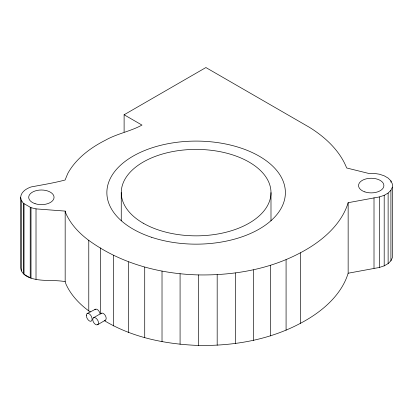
<?xml version="1.0" encoding="UTF-8"?>
<svg xmlns="http://www.w3.org/2000/svg" width="413" height="413" viewBox="0 0 413 413"><rect width="100%" height="100%" fill="white"/><g stroke="black" fill="none" stroke-linecap="round" stroke-linejoin="round"><path stroke-width="0.62" d="M90.37 311.923L88.78 310.901A126.776 73.194 0 0 1 65.894 283.932L65.171 281.635C52.549 279.265 38.502 282.43 26.721 276.318C23.67 274.433 20.872 271.635 20.65 267.856L20.65 197.326C21.053 191.828 26.324 188.638 31.016 186.96C42.389 184.823 53.829 182.99 65.084 180.016L67.727 173.594A126.776 73.194 0 0 1 105.387 140.234C116.946 133.662 130.425 131.422 141.979 125.082L124.112 114.768L124.112 132.077M20.65 197.326L21.357 200.424L23.427 203.31L31.016 207.687L36.014 208.885L65.171 211.1L65.894 213.402A126.776 73.194 0 0 0 88.78 240.371C120.508 263.442 159.692 273.964 198.576 274.919C233.557 275.466 269.266 269.39 300.37 252.808A152.887 88.268 0 0 0 348.149 202.695L379.377 196.934L384.198 195.328L388.127 193.057L390.91 190.274L392.35 187.177M104.282 320.607C132.558 337.648 165.923 344.225 198.576 345.454C233.557 345.996 269.266 339.92 300.37 323.338A152.887 88.268 0 0 0 348.149 273.225L379.377 267.464L384.198 265.858L388.127 263.587L390.91 260.81L392.35 257.707L392.35 183.961L390.91 180.863L388.127 178.08L384.198 175.809L379.377 174.203L374.008 173.372L368.442 173.372L346.657 167.977A152.887 88.268 0 0 0 309.327 127.266L205.896 67.546L124.112 114.768M93.591 317.736L101.293 313.25M97.638 324.711A4.032 2.339 59.8 0 0 96.353 318.469A4.032 2.339 59.8 0 0 92.848 320.493A4.032 2.339 59.8 0 0 97.638 324.711L105.341 320.22M87.189 313.508L95.336 309.291M390.91 180.863L390.91 182.143M390.91 190.274L390.91 260.81M388.127 193.057L388.127 263.587M384.198 195.328L384.198 265.858M379.377 196.934L379.377 267.464M374.008 197.765L374.008 268.295M348.149 202.695L348.149 273.225M300.37 252.808L300.37 323.338M286.08 259.694L286.08 330.224M270.99 192.623L270.99 220.836M270.324 265.409L270.324 335.945M253.381 269.859L253.381 340.395M235.56 272.962L235.56 343.492M217.181 274.66L217.181 345.191M198.576 274.919L198.576 345.454M180.078 273.742L180.078 344.277M162.02 271.145L162.02 341.68M144.72 267.18L144.72 337.71M128.5 261.909L128.5 332.439M121.257 192.623L121.257 220.836M113.647 255.435L113.647 325.965M100.426 247.872L100.426 313.916M88.78 240.371L88.78 310.901M65.171 211.1L65.171 281.635M36.014 208.885L36.014 279.415M31.016 207.687L31.016 278.223M30.221 207.336L30.221 277.872L24.037 274.299L24.037 203.769M23.427 203.31L23.427 273.84M21.357 200.424L21.357 270.954M94.876 309.724A4.321 2.354 62.6 0 1 97.752 309.843A4.321 2.354 62.6 0 1 100.158 313.978M100.834 313.673A4.032 2.339 59.8 0 1 105.341 315.568A4.032 2.339 59.8 0 1 104.747 320.405M143.187 223.185A74.867 43.226 0 0 0 268.44 203.81A74.867 43.226 0 0 0 176.749 150.874A74.867 43.226 0 0 0 143.187 223.185M364.891 191.906A12.669 7.315 0 0 0 383.894 185.571A12.669 7.315 0 0 0 364.891 179.232A12.669 7.315 0 0 0 364.891 191.906M35.048 203.661A12.669 7.315 0 0 0 54.051 197.326A12.669 7.315 0 0 0 35.048 190.987A12.669 7.315 0 0 0 35.048 203.661M151.494 237.253A89.265 51.537 0 0 0 285.383 192.623A89.265 51.537 0 0 0 151.494 147.993A89.265 51.537 0 0 0 151.494 237.253M86.343 315.455A4.321 2.354 62.6 0 0 90.669 321.293A4.321 2.354 62.6 0 0 90.669 315.186A4.321 2.354 62.6 0 0 86.343 315.455"/></g></svg>
